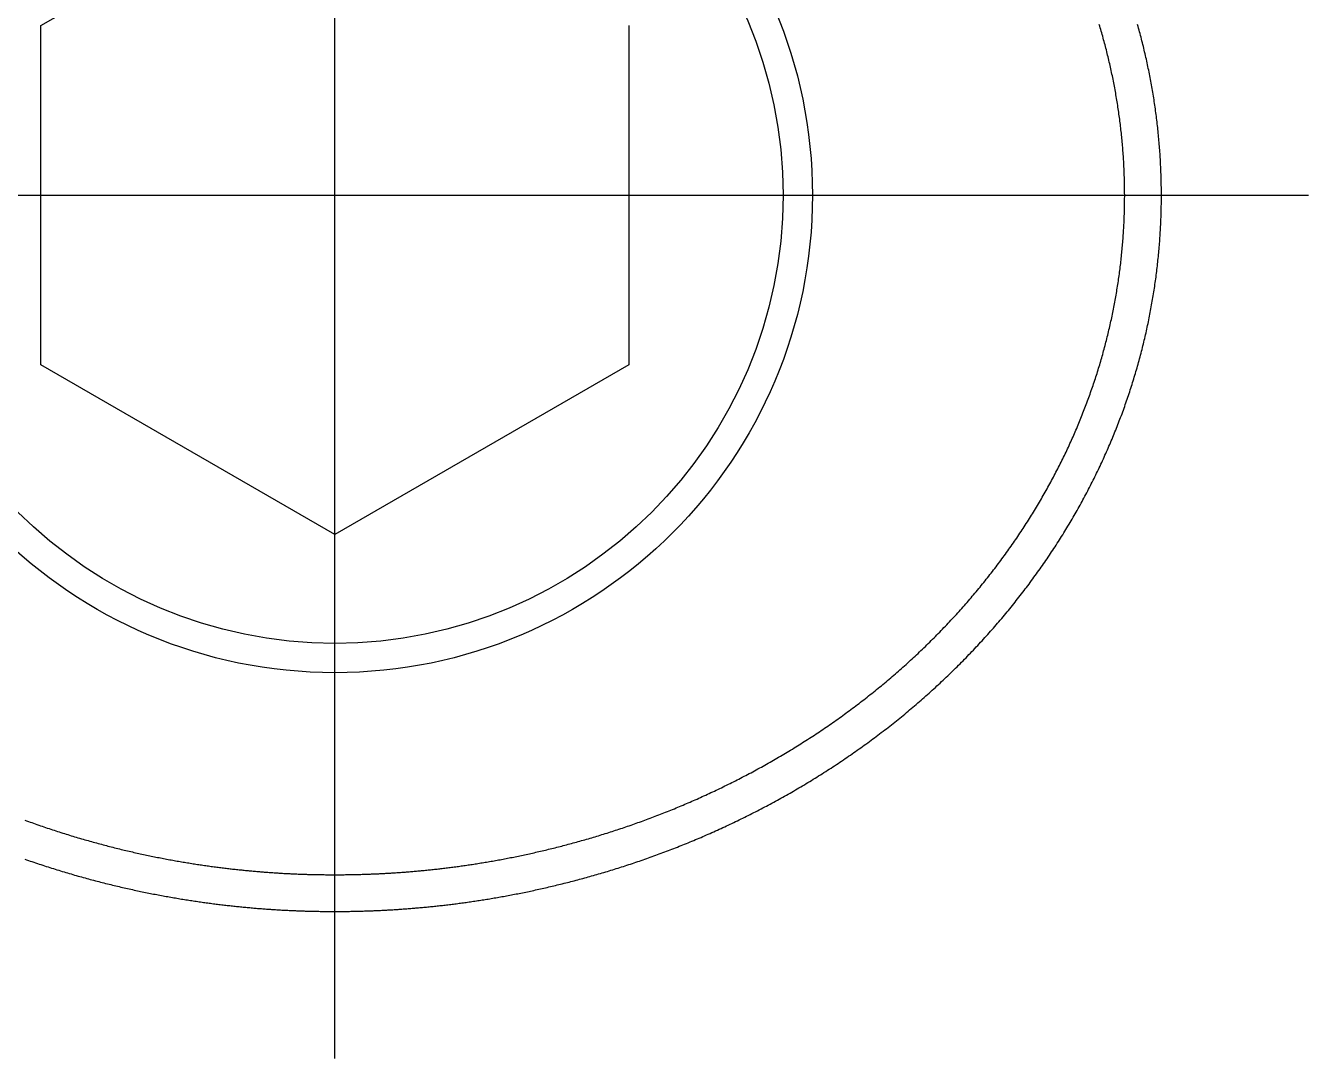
# Model space of a CAD drawing. Extents: x -90 to 13, y -33 to 12.
# Drawn here: x -4.21 to 13.25, y -11.75 to 2.31 of the extents above; entities that cross this region are included whole.
import ezdxf

# ---------------------------------------------------------------- set-up
doc = ezdxf.new("R2010")
doc.units = 0
doc.linetypes.add('CENTER', pattern=[50.8, 31.75, -6.35, 6.35, -6.35])
doc.layers.get('0').update_dxf_attribs({"linetype": 'CONTINUOUS'})
doc.layers.add('CENTER', color=1, linetype='CENTER')

msp = doc.modelspace()

# ---------------------------------------------------------------- linework, layer by layer
at = {"color": 7, "linetype": 'CONTINUOUS'}
for p, q in [((-4, 2.309401), (0, 4.618802)), ((-4, -2.309401), (-4, 2.309401)), ((4, 2.309401), (4, -2.309401)), ((0, -4.618802), (-4, -2.309401)), ((4, -2.309401), (0, -4.618802))]:
    msp.add_line(p, q, dxfattribs=at)
at = {"color": 7}
for points in [[(0, -9.25, 0), (0.016147, -9.24999, 0), (0.032286, -9.24996, 0), (0.048418, -9.24991, 0), (0.064544, -9.24984, 0), (0.080663, -9.24975, 0), (0.096777, -9.24964, 0), (0.112887, -9.24951, 0), (0.128992, -9.24936, 0), (0.145095, -9.24919, 0), (0.161194, -9.24899, 0), (0.177292, -9.24878, 0), (0.193388, -9.24855, 0), (0.209484, -9.24829, 0), (0.225579, -9.24802, 0), (0.241675, -9.24772, 0), (0.257773, -9.2474, 0), (0.273872, -9.24707, 0), (0.289974, -9.24671, 0), (0.306079, -9.24633, 0), (0.322188, -9.24592, 0), (0.338301, -9.2455, 0), (0.35442, -9.24506, 0), (0.370545, -9.24459, 0), (0.386676, -9.24411, 0), (0.402814, -9.2436, 0), (0.41896, -9.24307, 0), (0.435114, -9.24251, 0), (0.451277, -9.24194, 0), (0.467451, -9.24135, 0), (0.483634, -9.24073, 0), (0.499829, -9.24009, 0), (0.516035, -9.23943, 0), (0.532254, -9.23874, 0), (0.548486, -9.23804, 0), (0.564732, -9.23731, 0), (0.580991, -9.23656, 0), (0.597266, -9.23579, 0), (0.613557, -9.23499, 0), (0.629863, -9.23417, 0), (0.646187, -9.23333, 0), (0.662528, -9.23247, 0), (0.678888, -9.23158, 0), (0.695266, -9.23067, 0), (0.711665, -9.22974, 0), (0.728083, -9.22879, 0), (0.744522, -9.22781, 0), (0.760983, -9.22681, 0), (0.777465, -9.22578, 0), (0.793971, -9.22474, 0), (0.8105, -9.22367, 0), (0.827053, -9.22257, 0), (0.843632, -9.22146, 0), (0.860235, -9.22032, 0), (0.876865, -9.21915, 0), (0.893521, -9.21796, 0), (0.910205, -9.21675, 0), (0.926917, -9.21552, 0), (0.943657, -9.21426, 0), (0.960427, -9.21297, 0), (0.977226, -9.21167, 0), (0.994057, -9.21034, 0), (1.01092, -9.20898, 0), (1.02781, -9.2076, 0), (1.04474, -9.20619, 0), (1.0617, -9.20476, 0), (1.07869, -9.2033, 0), (1.09572, -9.20182, 0), (1.11278, -9.20031, 0), (1.12988, -9.19877, 0), (1.14702, -9.19721, 0), (1.16419, -9.19562, 0), (1.1814, -9.194, 0), (1.19866, -9.19235, 0), (1.21595, -9.19068, 0), (1.23328, -9.18897, 0), (1.25065, -9.18724, 0), (1.26806, -9.18548, 0), (1.28552, -9.18368, 0), (1.30302, -9.18186, 0), (1.32056, -9.18001, 0), (1.33815, -9.17812, 0), (1.35578, -9.17621, 0), (1.37346, -9.17426, 0), (1.39119, -9.17229, 0), (1.40896, -9.17028, 0), (1.42678, -9.16824, 0), (1.44465, -9.16616, 0), (1.46257, -9.16405, 0), (1.48054, -9.16191, 0), (1.49856, -9.15974, 0), (1.51663, -9.15753, 0), (1.53476, -9.15529, 0), (1.55293, -9.15302, 0), (1.57116, -9.1507, 0), (1.58945, -9.14836, 0), (1.60779, -9.14598, 0), (1.62618, -9.14356, 0), (1.64464, -9.14111, 0), (1.66314, -9.13862, 0), (1.68171, -9.13609, 0), (1.70034, -9.13353, 0), (1.71902, -9.13093, 0), (1.73776, -9.12829, 0), (1.75657, -9.12561, 0), (1.77544, -9.1229, 0), (1.79436, -9.12015, 0), (1.81335, -9.11736, 0), (1.83241, -9.11452, 0), (1.85153, -9.11165, 0), (1.87071, -9.10874, 0), (1.88996, -9.10579, 0), (1.90927, -9.1028, 0), (1.92865, -9.09977, 0), (1.9481, -9.0967, 0), (1.96762, -9.09358, 0), (1.98721, -9.09042, 0), (2.00686, -9.08722, 0), (2.02659, -9.08397, 0), (2.04638, -9.08068, 0), (2.06624, -9.07734, 0), (2.08617, -9.07395, 0), (2.10617, -9.07052, 0), (2.12623, -9.06704, 0), (2.14635, -9.06351, 0), (2.16654, -9.05994, 0), (2.1868, -9.05632, 0), (2.20712, -9.05265, 0), (2.2275, -9.04894, 0), (2.24794, -9.04518, 0), (2.26845, -9.04137, 0), (2.28901, -9.03751, 0), (2.30964, -9.0336, 0), (2.33032, -9.02965, 0), (2.35107, -9.02564, 0), (2.37187, -9.02159, 0), (2.39273, -9.01749, 0), (2.41365, -9.01334, 0), (2.43463, -9.00915, 0), (2.45566, -9.0049, 0), (2.47675, -9.0006, 0), (2.49789, -8.99625, 0), (2.51909, -8.99186, 0), (2.54034, -8.98741, 0), (2.56164, -8.98291, 0), (2.583, -8.97837, 0), (2.6044, -8.97377, 0), (2.62586, -8.96912, 0), (2.64737, -8.96442, 0), (2.66893, -8.95967, 0), (2.69054, -8.95487, 0), (2.7122, -8.95002, 0), (2.73391, -8.94511, 0), (2.75566, -8.94015, 0), (2.77746, -8.93515, 0), (2.79931, -8.93009, 0), (2.8212, -8.92497, 0), (2.84314, -8.91981, 0), (2.86512, -8.91459, 0), (2.88715, -8.90932, 0), (2.90922, -8.90399, 0), (2.93133, -8.89862, 0), (2.95348, -8.89318, 0), (2.97568, -8.8877, 0), (2.99792, -8.88216, 0), (3.0202, -8.87657, 0), (3.04251, -8.87092, 0), (3.06487, -8.86522, 0), (3.08726, -8.85947, 0), (3.1097, -8.85366, 0), (3.13216, -8.84779, 0), (3.15467, -8.84187, 0), (3.17721, -8.8359, 0), (3.19979, -8.82987, 0), (3.2224, -8.82378, 0), (3.24505, -8.81764, 0), (3.26773, -8.81145, 0), (3.29044, -8.80519, 0), (3.31319, -8.79888, 0), (3.33597, -8.79252, 0), (3.35877, -8.7861, 0), (3.38161, -8.77962, 0), (3.40448, -8.77308, 0), (3.42738, -8.76649, 0), (3.45031, -8.75984, 0), (3.47326, -8.75313, 0), (3.49624, -8.74636, 0), (3.51925, -8.73954, 0), (3.54229, -8.73266, 0), (3.56535, -8.72572, 0), (3.58844, -8.71872, 0), (3.61155, -8.71167, 0), (3.63468, -8.70455, 0), (3.65784, -8.69738, 0), (3.68102, -8.69014, 0), (3.70422, -8.68285, 0), (3.72745, -8.6755, 0), (3.75069, -8.66809, 0), (3.77395, -8.66062, 0), (3.79724, -8.65309, 0), (3.82054, -8.6455, 0), (3.84386, -8.63785, 0), (3.8672, -8.63013, 0), (3.89056, -8.62236, 0), (3.91393, -8.61453, 0), (3.93732, -8.60663, 0), (3.96072, -8.59868, 0), (3.98414, -8.59066, 0), (4.00758, -8.58258, 0), (4.03102, -8.57444, 0), (4.05448, -8.56624, 0), (4.07796, -8.55798, 0), (4.10144, -8.54966, 0), (4.12495, -8.54128, 0), (4.14846, -8.53283, 0), (4.17198, -8.52433, 0), (4.19552, -8.51576, 0), (4.21907, -8.50714, 0), (4.24263, -8.49845, 0), (4.2662, -8.4897, 0), (4.28979, -8.48089, 0), (4.31338, -8.47201, 0), (4.33698, -8.46308, 0), (4.3606, -8.45408, 0), (4.38422, -8.44502, 0), (4.40785, -8.4359, 0), (4.43149, -8.42672, 0), (4.45514, -8.41747, 0), (4.47879, -8.40816, 0), (4.50245, -8.39879, 0), (4.52613, -8.38936, 0), (4.5498, -8.37986, 0), (4.57349, -8.3703, 0), (4.59718, -8.36068, 0), (4.62087, -8.35099, 0), (4.64458, -8.34124, 0), (4.66828, -8.33143, 0), (4.692, -8.32155, 0), (4.71571, -8.31161, 0), (4.73943, -8.30161, 0), (4.76316, -8.29154, 0), (4.78689, -8.28141, 0), (4.81062, -8.27122, 0), (4.83435, -8.26096, 0), (4.85809, -8.25063, 0), (4.88183, -8.24025, 0), (4.90557, -8.22979, 0), (4.92931, -8.21928, 0), (4.95306, -8.2087, 0), (4.9768, -8.19805, 0), (5.00055, -8.18734, 0), (5.02429, -8.17656, 0), (5.04804, -8.16572, 0), (5.07178, -8.15482, 0), (5.09553, -8.14384, 0), (5.11927, -8.13281, 0), (5.14301, -8.12171, 0), (5.16675, -8.11054, 0), (5.19049, -8.0993, 0), (5.21422, -8.088, 0), (5.23795, -8.07664, 0), (5.26168, -8.06521, 0), (5.28541, -8.05371, 0), (5.30913, -8.04214, 0), (5.33284, -8.03051, 0), (5.35656, -8.01882, 0), (5.38026, -8.00705, 0), (5.40396, -7.99522, 0), (5.42766, -7.98333, 0), (5.45135, -7.97136, 0), (5.47503, -7.95933, 0), (5.49871, -7.94723, 0), (5.52238, -7.93507, 0), (5.54604, -7.92284, 0), (5.5697, -7.91053, 0), (5.59335, -7.89817, 0), (5.61699, -7.88573, 0), (5.64062, -7.87323, 0), (5.66424, -7.86066, 0), (5.68785, -7.84802, 0), (5.71145, -7.83531, 0), (5.73504, -7.82254, 0), (5.75863, -7.80969, 0), (5.7822, -7.79678, 0), (5.80575, -7.7838, 0), (5.8293, -7.77075, 0), (5.85283, -7.75763, 0), (5.87634, -7.74445, 0), (5.89984, -7.7312, 0), (5.92333, -7.71788, 0), (5.9468, -7.70449, 0), (5.97025, -7.69104, 0), (5.99369, -7.67752, 0), (6.01712, -7.66393, 0), (6.04052, -7.65027, 0), (6.06391, -7.63655, 0), (6.08728, -7.62276, 0), (6.11063, -7.6089, 0), (6.13396, -7.59498, 0), (6.15727, -7.58099, 0), (6.18056, -7.56693, 0), (6.20383, -7.5528, 0), (6.22708, -7.53861, 0), (6.2503, -7.52436, 0), (6.27351, -7.51004, 0), (6.29669, -7.49565, 0), (6.31985, -7.48119, 0), (6.34299, -7.46667, 0), (6.3661, -7.45208, 0), (6.38919, -7.43743, 0), (6.41225, -7.42271, 0), (6.43529, -7.40793, 0), (6.4583, -7.39308, 0), (6.48129, -7.37817, 0), (6.50425, -7.36319, 0), (6.52718, -7.34814, 0), (6.55009, -7.33303, 0), (6.57296, -7.31786, 0), (6.59581, -7.30262, 0), (6.61863, -7.28732, 0), (6.64142, -7.27195, 0), (6.66418, -7.25651, 0), (6.68691, -7.24102, 0), (6.70961, -7.22545, 0), (6.73227, -7.20983, 0), (6.75491, -7.19414, 0), (6.77751, -7.17838, 0), (6.80008, -7.16256, 0), (6.82262, -7.14668, 0), (6.84512, -7.13073, 0), (6.86759, -7.11472, 0), (6.89002, -7.09865, 0), (6.91242, -7.08251, 0), (6.93478, -7.06631, 0), (6.95711, -7.05005, 0), (6.9794, -7.03372, 0), (7.00165, -7.01733, 0), (7.02387, -7.00088, 0), (7.04604, -6.98436, 0), (7.06818, -6.96778, 0), (7.09028, -6.95114, 0), (7.11234, -6.93444, 0), (7.13436, -6.91767, 0), (7.15634, -6.90084, 0), (7.17828, -6.88395, 0), (7.20018, -6.86699, 0), (7.22204, -6.84998, 0), (7.24385, -6.8329, 0), (7.26563, -6.81576, 0), (7.28735, -6.79856, 0), (7.30904, -6.7813, 0), (7.33068, -6.76397, 0), (7.35227, -6.74659, 0), (7.37382, -6.72915, 0), (7.39532, -6.71164, 0), (7.41678, -6.69408, 0), (7.43819, -6.67646, 0), (7.45956, -6.65878, 0), (7.48088, -6.64104, 0), (7.50215, -6.62324, 0), (7.52337, -6.60538, 0), (7.54454, -6.58747, 0), (7.56567, -6.56949, 0), (7.58675, -6.55146, 0), (7.60777, -6.53338, 0), (7.62875, -6.51523, 0), (7.64968, -6.49703, 0), (7.67055, -6.47878, 0), (7.69138, -6.46047, 0), (7.71215, -6.4421, 0), (7.73287, -6.42367, 0), (7.75354, -6.4052, 0), (7.77416, -6.38666, 0), (7.79472, -6.36808, 0), (7.81523, -6.34944, 0), (7.83568, -6.33074, 0), (7.85609, -6.31199, 0), (7.87643, -6.29319, 0), (7.89672, -6.27434, 0), (7.91696, -6.25543, 0), (7.93714, -6.23647, 0), (7.95726, -6.21746, 0), (7.97733, -6.19839, 0), (7.99734, -6.17928, 0), (8.0173, -6.16011, 0), (8.03719, -6.14089, 0), (8.05703, -6.12162, 0), (8.07681, -6.1023, 0), (8.09652, -6.08293, 0), (8.11618, -6.06351, 0), (8.13578, -6.04404, 0), (8.15532, -6.02453, 0), (8.1748, -6.00496, 0), (8.19422, -5.98534, 0), (8.21358, -5.96568, 0), (8.23287, -5.94597, 0), (8.2521, -5.92621, 0), (8.27127, -5.9064, 0), (8.29038, -5.88654, 0), (8.30942, -5.86664, 0), (8.3284, -5.84669, 0), (8.34732, -5.8267, 0), (8.36617, -5.80666, 0), (8.38495, -5.78657, 0), (8.40368, -5.76644, 0), (8.42233, -5.74626, 0), (8.44092, -5.72604, 0), (8.45944, -5.70577, 0), (8.47789, -5.68546, 0), (8.49628, -5.6651, 0), (8.5146, -5.6447, 0), (8.53285, -5.62426, 0), (8.55103, -5.60378, 0), (8.56914, -5.58326, 0), (8.58719, -5.56269, 0), (8.60516, -5.54209, 0), (8.62307, -5.52144, 0), (8.64091, -5.50075, 0), (8.65867, -5.48003, 0), (8.67637, -5.45926, 0), (8.694, -5.43846, 0), (8.71155, -5.41761, 0), (8.72904, -5.39673, 0), (8.74645, -5.37582, 0), (8.7638, -5.35486, 0), (8.78107, -5.33387, 0), (8.79827, -5.31284, 0), (8.8154, -5.29177, 0), (8.83246, -5.27067, 0), (8.84945, -5.24953, 0), (8.86636, -5.22836, 0), (8.8832, -5.20715, 0), (8.89997, -5.18591, 0), (8.91667, -5.16464, 0), (8.93329, -5.14333, 0), (8.94984, -5.12199, 0), (8.96632, -5.10061, 0), (8.98273, -5.07921, 0), (8.99906, -5.05777, 0), (9.01531, -5.0363, 0), (9.0315, -5.0148, 0), (9.0476, -4.99326, 0), (9.06364, -4.9717, 0), (9.0796, -4.95011, 0), (9.09548, -4.92848, 0), (9.11129, -4.90683, 0), (9.12702, -4.88515, 0), (9.14268, -4.86344, 0), (9.15826, -4.8417, 0), (9.17377, -4.81994, 0), (9.1892, -4.79814, 0), (9.20455, -4.77632, 0), (9.21983, -4.75448, 0), (9.23503, -4.7326, 0), (9.25016, -4.7107, 0), (9.2652, -4.68878, 0), (9.28017, -4.66683, 0), (9.29506, -4.64486, 0), (9.30988, -4.62286, 0), (9.32461, -4.60083, 0), (9.33927, -4.57879, 0), (9.35385, -4.55672, 0), (9.36835, -4.53463, 0), (9.38278, -4.51251, 0), (9.39712, -4.49038, 0), (9.41138, -4.46822, 0), (9.42557, -4.44604, 0), (9.43968, -4.42384, 0), (9.4537, -4.40161, 0), (9.46766, -4.37937, 0), (9.48153, -4.3571, 0), (9.49533, -4.33481, 0), (9.50904, -4.3125, 0), (9.52269, -4.29017, 0), (9.53625, -4.26782, 0), (9.54974, -4.24545, 0), (9.56315, -4.22305, 0), (9.57648, -4.20064, 0), (9.58974, -4.1782, 0), (9.60292, -4.15574, 0), (9.61602, -4.13327, 0), (9.62904, -4.11077, 0), (9.64199, -4.08826, 0), (9.65486, -4.06572, 0), (9.66765, -4.04316, 0), (9.68037, -4.02059, 0), (9.69301, -3.99799, 0), (9.70557, -3.97538, 0), (9.71806, -3.95275, 0), (9.73046, -3.9301, 0), (9.7428, -3.90743, 0), (9.75505, -3.88474, 0), (9.76723, -3.86203, 0), (9.77933, -3.83931, 0), (9.79136, -3.81656, 0), (9.8033, -3.7938, 0), (9.81518, -3.77102, 0), (9.82697, -3.74823, 0), (9.83869, -3.72541, 0), (9.85033, -3.70258, 0), (9.8619, -3.67974, 0), (9.87338, -3.65687, 0), (9.8848, -3.63399, 0), (9.89613, -3.61109, 0), (9.90739, -3.58818, 0), (9.91857, -3.56525, 0), (9.92968, -3.5423, 0), (9.94071, -3.51934, 0), (9.95167, -3.49636, 0), (9.96254, -3.47337, 0), (9.97334, -3.45036, 0), (9.98407, -3.42733, 0), (9.99472, -3.40429, 0), (10.0053, -3.38124, 0), (10.0158, -3.35817, 0), (10.0262, -3.33509, 0), (10.0366, -3.31199, 0), (10.0468, -3.28888, 0), (10.057, -3.26575, 0), (10.0671, -3.24261, 0), (10.0772, -3.21946, 0), (10.0871, -3.19629, 0), (10.097, -3.17311, 0), (10.1068, -3.14991, 0), (10.1166, -3.1267, 0), (10.1262, -3.10348, 0), (10.1358, -3.08025, 0), (10.1453, -3.057, 0), (10.1548, -3.03374, 0), (10.1641, -3.01047, 0), (10.1734, -2.98719, 0), (10.1826, -2.96389, 0), (10.1917, -2.94058, 0), (10.2008, -2.91726, 0), (10.2098, -2.89393, 0), (10.2187, -2.87059, 0), (10.2275, -2.84723, 0), (10.2363, -2.82387, 0), (10.2449, -2.80049, 0), (10.2536, -2.7771, 0), (10.2621, -2.7537, 0), (10.2705, -2.73029, 0), (10.2789, -2.70687, 0), (10.2872, -2.68343, 0), (10.2954, -2.65999, 0), (10.3036, -2.63654, 0), (10.3117, -2.61307, 0), (10.3197, -2.5896, 0), (10.3276, -2.56611, 0), (10.3355, -2.54262, 0), (10.3432, -2.51911, 0), (10.3509, -2.4956, 0), (10.3586, -2.47207, 0), (10.3661, -2.44854, 0), (10.3736, -2.425, 0), (10.381, -2.40145, 0), (10.3883, -2.37788, 0), (10.3956, -2.35431, 0), (10.4028, -2.33074, 0), (10.4099, -2.30715, 0), (10.4169, -2.28355, 0), (10.4239, -2.25995, 0), (10.4308, -2.23633, 0), (10.4376, -2.21271, 0), (10.4443, -2.18908, 0), (10.451, -2.16544, 0), (10.4575, -2.14179, 0), (10.4641, -2.11814, 0), (10.4705, -2.09448, 0), (10.4769, -2.07081, 0), (10.4831, -2.04713, 0), (10.4894, -2.02345, 0), (10.4955, -1.99976, 0), (10.5016, -1.97606, 0), (10.5076, -1.95235, 0), (10.5135, -1.92864, 0), (10.5193, -1.90492, 0), (10.5251, -1.8812, 0), (10.5308, -1.85746, 0), (10.5364, -1.83373, 0), (10.542, -1.80998, 0), (10.5474, -1.78623, 0), (10.5528, -1.76247, 0), (10.5582, -1.73871, 0), (10.5634, -1.71494, 0), (10.5686, -1.69117, 0), (10.5737, -1.66739, 0), (10.5787, -1.6436, 0), (10.5837, -1.61981, 0), (10.5886, -1.59602, 0), (10.5934, -1.57222, 0), (10.5981, -1.54841, 0), (10.6028, -1.5246, 0), (10.6074, -1.50078, 0), (10.6119, -1.47696, 0), (10.6164, -1.45314, 0), (10.6207, -1.42931, 0), (10.625, -1.40547, 0), (10.6293, -1.38163, 0), (10.6334, -1.35779, 0), (10.6375, -1.33394, 0), (10.6415, -1.31009, 0), (10.6455, -1.28623, 0), (10.6493, -1.26237, 0), (10.6531, -1.2385, 0), (10.6568, -1.21464, 0), (10.6605, -1.19076, 0), (10.664, -1.16689, 0), (10.6675, -1.14301, 0), (10.671, -1.11912, 0), (10.6743, -1.09523, 0), (10.6776, -1.07134, 0), (10.6808, -1.04745, 0), (10.6839, -1.02355, 0), (10.687, -0.999652, 0), (10.69, -0.975748, 0), (10.6929, -0.951841, 0), (10.6957, -0.927931, 0), (10.6985, -0.904018, 0), (10.7012, -0.880103, 0), (10.7038, -0.856184, 0), (10.7064, -0.832264, 0), (10.7088, -0.80834, 0), (10.7112, -0.784414, 0), (10.7136, -0.760486, 0), (10.7158, -0.736556, 0), (10.718, -0.712623, 0), (10.7201, -0.688688, 0), (10.7222, -0.664751, 0), (10.7242, -0.640812, 0), (10.7261, -0.616871, 0), (10.7279, -0.592929, 0), (10.7296, -0.568984, 0), (10.7313, -0.545038, 0), (10.7329, -0.521091, 0), (10.7345, -0.497142, 0), (10.7359, -0.473191, 0), (10.7373, -0.449239, 0), (10.7386, -0.425287, 0), (10.7399, -0.401332, 0), (10.741, -0.377377, 0), (10.7421, -0.353421, 0), (10.7432, -0.329464, 0), (10.7441, -0.305506, 0), (10.745, -0.281548, 0), (10.7458, -0.257588, 0), (10.7466, -0.233629, 0), (10.7472, -0.209668, 0), (10.7478, -0.185707, 0), (10.7484, -0.161745, 0), (10.7488, -0.137781, 0), (10.7492, -0.113817, 0), (10.7495, -0.089851, 0), (10.7497, -0.065885, 0), (10.7499, -0.041919, 0), (10.75, -0.017953, 0), (10.75, 0.006014, 0), (10.7499, 0.02998, 0), (10.7498, 0.053946, 0), (10.7496, 0.077912, 0), (10.7493, 0.101877, 0), (10.749, 0.125841, 0), (10.7486, 0.149805, 0), (10.7481, 0.173767, 0), (10.7475, 0.197728, 0), (10.7469, 0.221687, 0), (10.7462, 0.245645, 0), (10.7454, 0.269601, 0), (10.7446, 0.293555, 0), (10.7436, 0.317506, 0), (10.7426, 0.341456, 0), (10.7416, 0.365403, 0), (10.7404, 0.389347, 0), (10.7392, 0.413288, 0), (10.7379, 0.437227, 0), (10.7366, 0.461162, 0), (10.7352, 0.485094, 0), (10.7337, 0.509022, 0), (10.7321, 0.532947, 0), (10.7305, 0.556867, 0), (10.7287, 0.580784, 0), (10.727, 0.604697, 0), (10.7251, 0.628605, 0), (10.7232, 0.652508, 0), (10.7212, 0.676407, 0), (10.7191, 0.700301, 0), (10.7169, 0.72419, 0), (10.7147, 0.748073, 0), (10.7124, 0.771952, 0), (10.7101, 0.795824, 0), (10.7076, 0.819691, 0), (10.7051, 0.843552, 0), (10.7026, 0.867407, 0), (10.6999, 0.891255, 0), (10.6972, 0.915097, 0), (10.6944, 0.938933, 0), (10.6915, 0.962762, 0), (10.6886, 0.986583, 0), (10.6856, 1.0104, 0), (10.6825, 1.03421, 0), (10.6794, 1.05801, 0), (10.6761, 1.0818, 0), (10.6728, 1.10558, 0), (10.6695, 1.12936, 0), (10.666, 1.15313, 0), (10.6625, 1.17689, 0), (10.659, 1.20064, 0), (10.6553, 1.22438, 0), (10.6516, 1.24812, 0), (10.6478, 1.27184, 0), (10.6439, 1.29556, 0), (10.64, 1.31926, 0), (10.636, 1.34296, 0), (10.6319, 1.36664, 0), (10.6277, 1.39032, 0), (10.6235, 1.41398, 0), (10.6192, 1.43763, 0), (10.6148, 1.46128, 0), (10.6104, 1.48491, 0), (10.6059, 1.50853, 0), (10.6013, 1.53213, 0), (10.5967, 1.55573, 0), (10.592, 1.57931, 0), (10.5872, 1.60288, 0), (10.5823, 1.62644, 0), (10.5774, 1.64999, 0), (10.5724, 1.67352, 0), (10.5673, 1.69704, 0), (10.5622, 1.72055, 0), (10.5569, 1.74404, 0), (10.5517, 1.76752, 0), (10.5463, 1.79098, 0), (10.5409, 1.81443, 0), (10.5354, 1.83787, 0), (10.5298, 1.86129, 0), (10.5242, 1.88469, 0), (10.5185, 1.90808, 0), (10.5127, 1.93146, 0), (10.5069, 1.95482, 0), (10.501, 1.97816, 0), (10.495, 2.00149, 0), (10.489, 2.0248, 0), (10.4828, 2.04809, 0), (10.4766, 2.07137, 0), (10.4704, 2.09463, 0), (10.4641, 2.11788, 0), (10.4577, 2.1411, 0), (10.4512, 2.16431, 0), (10.4447, 2.1875, 0), (10.4381, 2.21068, 0), (10.4314, 2.23383, 0), (10.4247, 2.25697, 0), (10.4179, 2.28009, 0), (10.411, 2.30319, 0), (10.4041, 2.32627, 0)], [(0, -9.75, 0), (0.016794, -9.74999, 0), (0.03358, -9.74996, 0), (0.050358, -9.74991, 0), (0.067129, -9.74983, 0), (0.083895, -9.74974, 0), (0.100654, -9.74962, 0), (0.117409, -9.74949, 0), (0.13416, -9.74933, 0), (0.150908, -9.74915, 0), (0.167652, -9.74895, 0), (0.184395, -9.74873, 0), (0.201136, -9.74849, 0), (0.217876, -9.74822, 0), (0.234617, -9.74794, 0), (0.251358, -9.74763, 0), (0.2681, -9.7473, 0), (0.284845, -9.74695, 0), (0.301592, -9.74657, 0), (0.318342, -9.74618, 0), (0.335097, -9.74576, 0), (0.351856, -9.74532, 0), (0.36862, -9.74486, 0), (0.385391, -9.74438, 0), (0.402169, -9.74387, 0), (0.418954, -9.74334, 0), (0.435747, -9.74279, 0), (0.452549, -9.74221, 0), (0.46936, -9.74162, 0), (0.486182, -9.741, 0), (0.503014, -9.74036, 0), (0.519858, -9.73969, 0), (0.536714, -9.739, 0), (0.553584, -9.73829, 0), (0.570466, -9.73756, 0), (0.587363, -9.7368, 0), (0.604275, -9.73602, 0), (0.621203, -9.73522, 0), (0.638147, -9.73439, 0), (0.655108, -9.73354, 0), (0.672086, -9.73266, 0), (0.689083, -9.73177, 0), (0.706099, -9.73084, 0), (0.723135, -9.7299, 0), (0.740191, -9.72893, 0), (0.757268, -9.72794, 0), (0.774367, -9.72692, 0), (0.791488, -9.72588, 0), (0.808633, -9.72481, 0), (0.825801, -9.72372, 0), (0.842994, -9.72261, 0), (0.860212, -9.72147, 0), (0.877455, -9.72031, 0), (0.894726, -9.71912, 0), (0.912023, -9.71791, 0), (0.929349, -9.71668, 0), (0.946703, -9.71542, 0), (0.964086, -9.71413, 0), (0.981499, -9.71282, 0), (0.998942, -9.71149, 0), (1.01642, -9.71013, 0), (1.03392, -9.70874, 0), (1.05146, -9.70733, 0), (1.06904, -9.7059, 0), (1.08664, -9.70444, 0), (1.10428, -9.70295, 0), (1.12196, -9.70143, 0), (1.13967, -9.69989, 0), (1.15742, -9.69832, 0), (1.17521, -9.69672, 0), (1.19304, -9.69509, 0), (1.2109, -9.69344, 0), (1.22881, -9.69175, 0), (1.24675, -9.69004, 0), (1.26474, -9.68829, 0), (1.28277, -9.68652, 0), (1.30084, -9.68472, 0), (1.31895, -9.68288, 0), (1.33711, -9.68102, 0), (1.35532, -9.67912, 0), (1.37357, -9.6772, 0), (1.39187, -9.67524, 0), (1.41021, -9.67324, 0), (1.4286, -9.67122, 0), (1.44704, -9.66916, 0), (1.46553, -9.66707, 0), (1.48407, -9.66495, 0), (1.50266, -9.66279, 0), (1.5213, -9.6606, 0), (1.54, -9.65837, 0), (1.55874, -9.65611, 0), (1.57755, -9.65382, 0), (1.5964, -9.65148, 0), (1.61531, -9.64912, 0), (1.63428, -9.64671, 0), (1.6533, -9.64427, 0), (1.67238, -9.64179, 0), (1.69152, -9.63928, 0), (1.71072, -9.63673, 0), (1.72998, -9.63414, 0), (1.74929, -9.63151, 0), (1.76867, -9.62884, 0), (1.78811, -9.62614, 0), (1.80762, -9.62339, 0), (1.82718, -9.62061, 0), (1.84681, -9.61778, 0), (1.86651, -9.61492, 0), (1.88627, -9.61201, 0), (1.90609, -9.60907, 0), (1.92598, -9.60608, 0), (1.94595, -9.60305, 0), (1.96597, -9.59998, 0), (1.98607, -9.59687, 0), (2.00624, -9.59371, 0), (2.02648, -9.59052, 0), (2.04679, -9.58728, 0), (2.06717, -9.58399, 0), (2.08762, -9.58066, 0), (2.10815, -9.57728, 0), (2.12875, -9.57385, 0), (2.14941, -9.57037, 0), (2.17015, -9.56685, 0), (2.19096, -9.56327, 0), (2.21184, -9.55965, 0), (2.23278, -9.55598, 0), (2.25379, -9.55227, 0), (2.27487, -9.5485, 0), (2.29602, -9.54468, 0), (2.31723, -9.54082, 0), (2.3385, -9.5369, 0), (2.35984, -9.53294, 0), (2.38125, -9.52892, 0), (2.40272, -9.52486, 0), (2.42425, -9.52074, 0), (2.44584, -9.51658, 0), (2.46749, -9.51236, 0), (2.4892, -9.50809, 0), (2.51098, -9.50377, 0), (2.53281, -9.49941, 0), (2.5547, -9.49498, 0), (2.57665, -9.49051, 0), (2.59866, -9.48599, 0), (2.62072, -9.48141, 0), (2.64284, -9.47678, 0), (2.66502, -9.4721, 0), (2.68725, -9.46737, 0), (2.70953, -9.46258, 0), (2.73187, -9.45774, 0), (2.75426, -9.45285, 0), (2.77671, -9.44791, 0), (2.7992, -9.44291, 0), (2.82175, -9.43786, 0), (2.84435, -9.43275, 0), (2.86699, -9.42759, 0), (2.88969, -9.42238, 0), (2.91244, -9.41711, 0), (2.93523, -9.41178, 0), (2.95807, -9.40641, 0), (2.98096, -9.40097, 0), (3.00389, -9.39548, 0), (3.02687, -9.38994, 0), (3.0499, -9.38434, 0), (3.07296, -9.37869, 0), (3.09608, -9.37298, 0), (3.11923, -9.36721, 0), (3.14243, -9.36139, 0), (3.16567, -9.35551, 0), (3.18895, -9.34957, 0), (3.21227, -9.34358, 0), (3.23563, -9.33753, 0), (3.25903, -9.33142, 0), (3.28247, -9.32525, 0), (3.30594, -9.31903, 0), (3.32946, -9.31275, 0), (3.35301, -9.30641, 0), (3.37659, -9.30002, 0), (3.40022, -9.29356, 0), (3.42387, -9.28705, 0), (3.44756, -9.28048, 0), (3.47129, -9.27385, 0), (3.49504, -9.26716, 0), (3.51883, -9.26041, 0), (3.54266, -9.2536, 0), (3.56651, -9.24673, 0), (3.59039, -9.23981, 0), (3.6143, -9.23282, 0), (3.63824, -9.22577, 0), (3.66221, -9.21866, 0), (3.68621, -9.21149, 0), (3.71024, -9.20426, 0), (3.73429, -9.19697, 0), (3.75837, -9.18962, 0), (3.78247, -9.18221, 0), (3.8066, -9.17473, 0), (3.83075, -9.16719, 0), (3.85493, -9.1596, 0), (3.87913, -9.15194, 0), (3.90335, -9.14421, 0), (3.92759, -9.13643, 0), (3.95185, -9.12858, 0), (3.97613, -9.12067, 0), (4.00044, -9.1127, 0), (4.02476, -9.10466, 0), (4.0491, -9.09656, 0), (4.07346, -9.0884, 0), (4.09784, -9.08017, 0), (4.12223, -9.07188, 0), (4.14664, -9.06352, 0), (4.17106, -9.0551, 0), (4.1955, -9.04662, 0), (4.21995, -9.03807, 0), (4.24442, -9.02946, 0), (4.2689, -9.02078, 0), (4.2934, -9.01205, 0), (4.31791, -9.00324, 0), (4.34244, -8.99438, 0), (4.36698, -8.98545, 0), (4.39153, -8.97645, 0), (4.41609, -8.9674, 0), (4.44067, -8.95827, 0), (4.46526, -8.94909, 0), (4.48986, -8.93983, 0), (4.51447, -8.93052, 0), (4.53909, -8.92114, 0), (4.56372, -8.91169, 0), (4.58836, -8.90218, 0), (4.61301, -8.8926, 0), (4.63768, -8.88296, 0), (4.66235, -8.87325, 0), (4.68702, -8.86348, 0), (4.71171, -8.85364, 0), (4.73641, -8.84373, 0), (4.76111, -8.83376, 0), (4.78582, -8.82373, 0), (4.81054, -8.81362, 0), (4.83526, -8.80345, 0), (4.85999, -8.79322, 0), (4.88473, -8.78292, 0), (4.90947, -8.77255, 0), (4.93421, -8.76211, 0), (4.95897, -8.75161, 0), (4.98372, -8.74104, 0), (5.00848, -8.7304, 0), (5.03325, -8.7197, 0), (5.05801, -8.70893, 0), (5.08279, -8.69809, 0), (5.10756, -8.68718, 0), (5.13233, -8.67621, 0), (5.15711, -8.66517, 0), (5.18189, -8.65406, 0), (5.20667, -8.64288, 0), (5.23146, -8.63163, 0), (5.25624, -8.62032, 0), (5.28102, -8.60893, 0), (5.3058, -8.59748, 0), (5.33059, -8.58596, 0), (5.35537, -8.57437, 0), (5.38015, -8.56271, 0), (5.40493, -8.55099, 0), (5.42971, -8.53919, 0), (5.45448, -8.52732, 0), (5.47926, -8.51539, 0), (5.50403, -8.50338, 0), (5.52879, -8.49131, 0), (5.55356, -8.47916, 0), (5.57832, -8.46695, 0), (5.60307, -8.45467, 0), (5.62782, -8.44231, 0), (5.65257, -8.42989, 0), (5.67731, -8.41739, 0), (5.70205, -8.40483, 0), (5.72678, -8.39219, 0), (5.7515, -8.37948, 0), (5.77622, -8.36671, 0), (5.80093, -8.35386, 0), (5.82563, -8.34094, 0), (5.85032, -8.32795, 0), (5.87501, -8.31489, 0), (5.89969, -8.30175, 0), (5.92436, -8.28855, 0), (5.94902, -8.27527, 0), (5.97367, -8.26192, 0), (5.99831, -8.2485, 0), (6.02294, -8.23501, 0), (6.04755, -8.22144, 0), (6.07216, -8.20781, 0), (6.09675, -8.1941, 0), (6.12132, -8.18032, 0), (6.14589, -8.16647, 0), (6.17044, -8.15255, 0), (6.19497, -8.13856, 0), (6.21949, -8.12449, 0), (6.24399, -8.11036, 0), (6.26848, -8.09615, 0), (6.29295, -8.08187, 0), (6.3174, -8.06753, 0), (6.34183, -8.05311, 0), (6.36624, -8.03862, 0), (6.39064, -8.02406, 0), (6.41502, -8.00943, 0), (6.43937, -7.99473, 0), (6.46371, -7.97996, 0), (6.48802, -7.96512, 0), (6.51232, -7.95021, 0), (6.53659, -7.93523, 0), (6.56084, -7.92018, 0), (6.58506, -7.90506, 0), (6.60927, -7.88987, 0), (6.63345, -7.87461, 0), (6.6576, -7.85928, 0), (6.68173, -7.84388, 0), (6.70583, -7.82841, 0), (6.72991, -7.81288, 0), (6.75397, -7.79727, 0), (6.77799, -7.78159, 0), (6.80199, -7.76585, 0), (6.82596, -7.75004, 0), (6.8499, -7.73416, 0), (6.87382, -7.71821, 0), (6.8977, -7.70219, 0), (6.92156, -7.6861, 0), (6.94538, -7.66994, 0), (6.96917, -7.65372, 0), (6.99294, -7.63743, 0), (7.01667, -7.62107, 0), (7.04036, -7.60464, 0), (7.06403, -7.58814, 0), (7.08766, -7.57158, 0), (7.11126, -7.55495, 0), (7.13483, -7.53825, 0), (7.15836, -7.52148, 0), (7.18185, -7.50465, 0), (7.20531, -7.48774, 0), (7.22874, -7.47077, 0), (7.25212, -7.45374, 0), (7.27547, -7.43663, 0), (7.29879, -7.41946, 0), (7.32206, -7.40223, 0), (7.34529, -7.38492, 0), (7.36849, -7.36755, 0), (7.39165, -7.35011, 0), (7.41477, -7.33261, 0), (7.43784, -7.31504, 0), (7.46088, -7.2974, 0), (7.48387, -7.2797, 0), (7.50682, -7.26193, 0), (7.52973, -7.24409, 0), (7.5526, -7.22619, 0), (7.57542, -7.20822, 0), (7.5982, -7.19019, 0), (7.62094, -7.17209, 0), (7.64362, -7.15393, 0), (7.66627, -7.1357, 0), (7.68886, -7.11741, 0), (7.71141, -7.09905, 0), (7.73392, -7.08063, 0), (7.75637, -7.06215, 0), (7.77878, -7.04361, 0), (7.80114, -7.025, 0), (7.82345, -7.00633, 0), (7.84572, -6.9876, 0), (7.86793, -6.9688, 0), (7.89009, -6.94995, 0), (7.91221, -6.93103, 0), (7.93427, -6.91205, 0), (7.95628, -6.89302, 0), (7.97824, -6.87392, 0), (8.00015, -6.85476, 0), (8.022, -6.83554, 0), (8.04381, -6.81626, 0), (8.06556, -6.79693, 0), (8.08725, -6.77753, 0), (8.10889, -6.75808, 0), (8.13048, -6.73856, 0), (8.15201, -6.71899, 0), (8.17349, -6.69936, 0), (8.19491, -6.67968, 0), (8.21628, -6.65993, 0), (8.23758, -6.64013, 0), (8.25884, -6.62028, 0), (8.28003, -6.60037, 0), (8.30117, -6.5804, 0), (8.32224, -6.56037, 0), (8.34326, -6.54029, 0), (8.36422, -6.52016, 0), (8.38513, -6.49997, 0), (8.40597, -6.47972, 0), (8.42675, -6.45943, 0), (8.44747, -6.43907, 0), (8.46812, -6.41867, 0), (8.48872, -6.39821, 0), (8.50926, -6.3777, 0), (8.52973, -6.35713, 0), (8.55014, -6.33651, 0), (8.57048, -6.31584, 0), (8.59077, -6.29512, 0), (8.61098, -6.27435, 0), (8.63114, -6.25353, 0), (8.65123, -6.23265, 0), (8.67125, -6.21172, 0), (8.69121, -6.19075, 0), (8.7111, -6.16972, 0), (8.73092, -6.14864, 0), (8.75068, -6.12752, 0), (8.77037, -6.10634, 0), (8.78999, -6.08512, 0), (8.80954, -6.06385, 0), (8.82903, -6.04253, 0), (8.84844, -6.02116, 0), (8.86779, -5.99974, 0), (8.88706, -5.97828, 0), (8.90626, -5.95677, 0), (8.9254, -5.93522, 0), (8.94446, -5.91362, 0), (8.96345, -5.89197, 0), (8.98237, -5.87029, 0), (9.00122, -5.84855, 0), (9.01999, -5.82678, 0), (9.03869, -5.80496, 0), (9.05732, -5.7831, 0), (9.07588, -5.7612, 0), (9.09437, -5.73925, 0), (9.11278, -5.71726, 0), (9.13112, -5.69524, 0), (9.14938, -5.67317, 0), (9.16757, -5.65106, 0), (9.18569, -5.62891, 0), (9.20373, -5.60672, 0), (9.2217, -5.58449, 0), (9.2396, -5.56223, 0), (9.25742, -5.53992, 0), (9.27516, -5.51758, 0), (9.29283, -5.4952, 0), (9.31042, -5.47278, 0), (9.32794, -5.45033, 0), (9.34538, -5.42784, 0), (9.36275, -5.40531, 0), (9.38004, -5.38275, 0), (9.39725, -5.36015, 0), (9.41439, -5.33752, 0), (9.43144, -5.31485, 0), (9.44843, -5.29215, 0), (9.46533, -5.26942, 0), (9.48215, -5.24665, 0), (9.4989, -5.22385, 0), (9.51557, -5.20102, 0), (9.53216, -5.17816, 0), (9.54868, -5.15526, 0), (9.56511, -5.13234, 0), (9.58147, -5.10938, 0), (9.59774, -5.08639, 0), (9.61394, -5.06338, 0), (9.63006, -5.04033, 0), (9.64609, -5.01725, 0), (9.66205, -4.99415, 0), (9.67792, -4.97102, 0), (9.69372, -4.94786, 0), (9.70943, -4.92467, 0), (9.72507, -4.90145, 0), (9.74062, -4.87821, 0), (9.75609, -4.85494, 0), (9.77148, -4.83165, 0), (9.78679, -4.80833, 0), (9.80201, -4.78498, 0), (9.81716, -4.76161, 0), (9.83222, -4.73822, 0), (9.84719, -4.7148, 0), (9.86209, -4.69136, 0), (9.8769, -4.66789, 0), (9.89163, -4.6444, 0), (9.90629, -4.62089, 0), (9.92086, -4.59735, 0), (9.93535, -4.57378, 0), (9.94976, -4.5502, 0), (9.96408, -4.52658, 0), (9.97833, -4.50295, 0), (9.9925, -4.47929, 0), (10.0066, -4.45561, 0), (10.0206, -4.4319, 0), (10.0345, -4.40817, 0), (10.0484, -4.38442, 0), (10.0621, -4.36065, 0), (10.0758, -4.33685, 0), (10.0894, -4.31303, 0), (10.1029, -4.28919, 0), (10.1164, -4.26533, 0), (10.1297, -4.24145, 0), (10.143, -4.21754, 0), (10.1562, -4.19361, 0), (10.1693, -4.16967, 0), (10.1824, -4.1457, 0), (10.1953, -4.12171, 0), (10.2082, -4.0977, 0), (10.221, -4.07366, 0), (10.2337, -4.04961, 0), (10.2464, -4.02554, 0), (10.2589, -4.00145, 0), (10.2714, -3.97734, 0), (10.2838, -3.95321, 0), (10.2961, -3.92905, 0), (10.3083, -3.90488, 0), (10.3205, -3.8807, 0), (10.3326, -3.85649, 0), (10.3446, -3.83226, 0), (10.3565, -3.80801, 0), (10.3683, -3.78375, 0), (10.3801, -3.75947, 0), (10.3917, -3.73517, 0), (10.4033, -3.71085, 0), (10.4148, -3.68651, 0), (10.4263, -3.66216, 0), (10.4376, -3.63779, 0), (10.4489, -3.6134, 0), (10.4601, -3.58899, 0), (10.4712, -3.56457, 0), (10.4822, -3.54013, 0), (10.4932, -3.51568, 0), (10.5041, -3.4912, 0), (10.5148, -3.46671, 0), (10.5256, -3.44221, 0), (10.5362, -3.41769, 0), (10.5467, -3.39315, 0), (10.5572, -3.3686, 0), (10.5676, -3.34404, 0), (10.5779, -3.31945, 0), (10.5882, -3.29486, 0), (10.5983, -3.27024, 0), (10.6084, -3.24562, 0), (10.6184, -3.22098, 0), (10.6283, -3.19632, 0), (10.6381, -3.17165, 0), (10.6479, -3.14697, 0), (10.6576, -3.12227, 0), (10.6672, -3.09756, 0), (10.6767, -3.07283, 0), (10.6861, -3.0481, 0), (10.6955, -3.02334, 0), (10.7047, -2.99858, 0), (10.7139, -2.9738, 0), (10.7231, -2.94901, 0), (10.7321, -2.9242, 0), (10.7411, -2.89939, 0), (10.75, -2.87456, 0), (10.7588, -2.84972, 0), (10.7675, -2.82486, 0), (10.7761, -2.8, 0), (10.7847, -2.77512, 0), (10.7932, -2.75023, 0), (10.8016, -2.72532, 0), (10.8099, -2.70041, 0), (10.8182, -2.67548, 0), (10.8263, -2.65055, 0), (10.8344, -2.6256, 0), (10.8424, -2.60064, 0), (10.8504, -2.57567, 0), (10.8582, -2.55069, 0), (10.866, -2.5257, 0), (10.8737, -2.5007, 0), (10.8813, -2.47568, 0), (10.8888, -2.45066, 0), (10.8963, -2.42563, 0), (10.9037, -2.40058, 0), (10.911, -2.37553, 0), (10.9182, -2.35047, 0), (10.9254, -2.3254, 0), (10.9324, -2.30031, 0), (10.9394, -2.27522, 0), (10.9463, -2.25012, 0), (10.9531, -2.22501, 0), (10.9599, -2.1999, 0), (10.9666, -2.17477, 0), (10.9732, -2.14963, 0), (10.9797, -2.12449, 0), (10.9861, -2.09934, 0), (10.9925, -2.07418, 0), (10.9988, -2.04901, 0), (11.005, -2.02383, 0), (11.0111, -1.99864, 0), (11.0171, -1.97345, 0), (11.0231, -1.94825, 0), (11.029, -1.92304, 0), (11.0348, -1.89783, 0), (11.0406, -1.87261, 0), (11.0462, -1.84738, 0), (11.0518, -1.82214, 0), (11.0573, -1.7969, 0), (11.0627, -1.77165, 0), (11.0681, -1.7464, 0), (11.0733, -1.72113, 0), (11.0785, -1.69586, 0), (11.0836, -1.67059, 0), (11.0887, -1.64531, 0), (11.0936, -1.62002, 0), (11.0985, -1.59473, 0), (11.1033, -1.56943, 0), (11.108, -1.54413, 0), (11.1127, -1.51882, 0), (11.1172, -1.4935, 0), (11.1217, -1.46818, 0), (11.1261, -1.44286, 0), (11.1305, -1.41752, 0), (11.1347, -1.39219, 0), (11.1389, -1.36685, 0), (11.143, -1.3415, 0), (11.147, -1.31615, 0), (11.151, -1.29079, 0), (11.1549, -1.26543, 0), (11.1587, -1.24007, 0), (11.1624, -1.2147, 0), (11.166, -1.18932, 0), (11.1696, -1.16394, 0), (11.173, -1.13856, 0), (11.1765, -1.11318, 0), (11.1798, -1.08778, 0), (11.183, -1.06239, 0), (11.1862, -1.03699, 0), (11.1893, -1.01159, 0), (11.1923, -0.986185, 0), (11.1953, -0.960777, 0), (11.1981, -0.935365, 0), (11.2009, -0.909949, 0), (11.2036, -0.884531, 0), (11.2063, -0.859109, 0), (11.2088, -0.833684, 0), (11.2113, -0.808257, 0), (11.2137, -0.782826, 0), (11.216, -0.757393, 0), (11.2183, -0.731958, 0), (11.2204, -0.70652, 0), (11.2225, -0.681079, 0), (11.2245, -0.655637, 0), (11.2265, -0.630192, 0), (11.2283, -0.604745, 0), (11.2301, -0.579296, 0), (11.2318, -0.553845, 0), (11.2335, -0.528392, 0), (11.235, -0.502937, 0), (11.2365, -0.477481, 0), (11.2379, -0.452024, 0), (11.2392, -0.426565, 0), (11.2405, -0.401104, 0), (11.2416, -0.375643, 0), (11.2427, -0.35018, 0), (11.2438, -0.324717, 0), (11.2447, -0.299252, 0), (11.2456, -0.273787, 0), (11.2464, -0.248321, 0), (11.2471, -0.222854, 0), (11.2477, -0.197386, 0), (11.2483, -0.171917, 0), (11.2487, -0.146446, 0), (11.2491, -0.120975, 0), (11.2495, -0.095502, 0), (11.2497, -0.070029, 0), (11.2499, -0.044556, 0), (11.25, -0.019082, 0), (11.25, 0.006392, 0), (11.2499, 0.031865, 0), (11.2498, 0.057339, 0), (11.2496, 0.082812, 0), (11.2493, 0.108284, 0), (11.2489, 0.133755, 0), (11.2485, 0.159225, 0), (11.248, 0.184694, 0), (11.2474, 0.210162, 0), (11.2467, 0.235628, 0), (11.2459, 0.261091, 0), (11.2451, 0.286553, 0), (11.2442, 0.312013, 0), (11.2432, 0.33747, 0), (11.2422, 0.362925, 0), (11.241, 0.388377, 0), (11.2398, 0.413826, 0), (11.2386, 0.439271, 0), (11.2372, 0.464713, 0), (11.2357, 0.490152, 0), (11.2342, 0.515587, 0), (11.2326, 0.541018, 0), (11.231, 0.566444, 0), (11.2292, 0.591867, 0), (11.2274, 0.617285, 0), (11.2255, 0.642698, 0), (11.2235, 0.668106, 0), (11.2215, 0.693509, 0), (11.2194, 0.718907, 0), (11.2171, 0.744299, 0), (11.2149, 0.769686, 0), (11.2125, 0.795066, 0), (11.2101, 0.820441, 0), (11.2076, 0.845809, 0), (11.205, 0.871171, 0), (11.2023, 0.896526, 0), (11.1996, 0.921874, 0), (11.1968, 0.947216, 0), (11.1939, 0.97255, 0), (11.1909, 0.997876, 0), (11.1879, 1.0232, 0), (11.1847, 1.04851, 0), (11.1816, 1.07381, 0), (11.1783, 1.0991, 0), (11.1749, 1.12439, 0), (11.1715, 1.14967, 0), (11.168, 1.17494, 0), (11.1644, 1.2002, 0), (11.1608, 1.22545, 0), (11.1571, 1.25069, 0), (11.1533, 1.27592, 0), (11.1494, 1.30115, 0), (11.1454, 1.32636, 0), (11.1414, 1.35156, 0), (11.1373, 1.37675, 0), (11.1331, 1.40193, 0), (11.1288, 1.4271, 0), (11.1245, 1.45226, 0), (11.1201, 1.47741, 0), (11.1156, 1.50254, 0), (11.111, 1.52766, 0), (11.1064, 1.55277, 0), (11.1017, 1.57787, 0), (11.0969, 1.60295, 0), (11.092, 1.62802, 0), (11.0871, 1.65308, 0), (11.0821, 1.67812, 0), (11.077, 1.70315, 0), (11.0718, 1.72817, 0), (11.0666, 1.75317, 0), (11.0613, 1.77816, 0), (11.0559, 1.80313, 0), (11.0504, 1.82809, 0), (11.0449, 1.85303, 0), (11.0393, 1.87796, 0), (11.0336, 1.90287, 0), (11.0279, 1.92776, 0), (11.022, 1.95264, 0), (11.0161, 1.97751, 0), (11.0101, 2.00235, 0), (11.0041, 2.02718, 0), (10.998, 2.05199, 0), (10.9918, 2.07679, 0), (10.9855, 2.10156, 0), (10.9792, 2.12632, 0), (10.9727, 2.15106, 0), (10.9662, 2.17579, 0), (10.9597, 2.20049, 0), (10.953, 2.22517, 0), (10.9463, 2.24984, 0), (10.9396, 2.27449, 0), (10.9327, 2.29911, 0), (10.9258, 2.32372, 0)], [(-4.21892, -8.50712, 0), (-4.19536, -8.51574, 0), (-4.17181, -8.5243, 0), (-4.14828, -8.53281, 0), (-4.12475, -8.54125, 0), (-4.10124, -8.54962, 0), (-4.07775, -8.55794, 0), (-4.05426, -8.5662, 0), (-4.0308, -8.5744, 0), (-4.00734, -8.58254, 0), (-3.98391, -8.59061, 0), (-3.96049, -8.59863, 0), (-3.93708, -8.60659, 0), (-3.9137, -8.61449, 0), (-3.89033, -8.62232, 0), (-3.86698, -8.6301, 0), (-3.84365, -8.63782, 0), (-3.82034, -8.64548, 0), (-3.79704, -8.65308, 0), (-3.77377, -8.66062, 0), (-3.75052, -8.6681, 0), (-3.72729, -8.67552, 0), (-3.70409, -8.68289, 0), (-3.6809, -8.69019, 0), (-3.65774, -8.69744, 0), (-3.6346, -8.70463, 0), (-3.61149, -8.71176, 0), (-3.5884, -8.71883, 0), (-3.56533, -8.72584, 0), (-3.54229, -8.7328, 0), (-3.51928, -8.73969, 0), (-3.49629, -8.74653, 0), (-3.47333, -8.75331, 0), (-3.4504, -8.76004, 0), (-3.42749, -8.7667, 0), (-3.40462, -8.77331, 0), (-3.38177, -8.77986, 0), (-3.35895, -8.78636, 0), (-3.33616, -8.7928, 0), (-3.31341, -8.79918, 0), (-3.29068, -8.8055, 0), (-3.26798, -8.81177, 0), (-3.24532, -8.81798, 0), (-3.22269, -8.82413, 0), (-3.20009, -8.83023, 0), (-3.17753, -8.83627, 0), (-3.155, -8.84225, 0), (-3.1325, -8.84818, 0), (-3.11004, -8.85406, 0), (-3.08762, -8.85987, 0), (-3.06523, -8.86563, 0), (-3.04288, -8.87134, 0), (-3.02056, -8.87699, 0), (-2.99828, -8.88258, 0), (-2.97605, -8.88812, 0), (-2.95385, -8.89361, 0), (-2.93169, -8.89904, 0), (-2.90958, -8.90442, 0), (-2.8875, -8.90974, 0), (-2.86547, -8.91501, 0), (-2.84348, -8.92022, 0), (-2.82154, -8.92538, 0), (-2.79964, -8.93049, 0), (-2.77778, -8.93554, 0), (-2.75598, -8.94055, 0), (-2.73421, -8.94549, 0), (-2.7125, -8.95039, 0), (-2.69083, -8.95524, 0), (-2.66921, -8.96003, 0), (-2.64764, -8.96477, 0), (-2.62612, -8.96946, 0), (-2.60465, -8.9741, 0), (-2.58324, -8.97868, 0), (-2.56187, -8.98322, 0), (-2.54056, -8.9877, 0), (-2.51929, -8.99214, 0), (-2.49809, -8.99652, 0), (-2.47693, -9.00086, 0), (-2.45583, -9.00514, 0), (-2.43479, -9.00937, 0), (-2.4138, -9.01356, 0), (-2.39287, -9.0177, 0), (-2.372, -9.02178, 0), (-2.35119, -9.02582, 0), (-2.33043, -9.02981, 0), (-2.30973, -9.03375, 0), (-2.2891, -9.03764, 0), (-2.26852, -9.04149, 0), (-2.24801, -9.04529, 0), (-2.22756, -9.04904, 0), (-2.20717, -9.05274, 0), (-2.18684, -9.05639, 0), (-2.16658, -9.06, 0), (-2.14638, -9.06357, 0), (-2.12626, -9.06708, 0), (-2.10621, -9.07055, 0), (-2.08622, -9.07397, 0), (-2.06631, -9.07735, 0), (-2.04647, -9.08069, 0), (-2.02669, -9.08397, 0), (-2.00698, -9.08722, 0), (-1.98734, -9.09042, 0), (-1.96777, -9.09358, 0), (-1.94827, -9.09669, 0), (-1.92882, -9.09976, 0), (-1.90945, -9.10279, 0), (-1.89014, -9.10578, 0), (-1.87089, -9.10873, 0), (-1.85171, -9.11164, 0), (-1.83259, -9.1145, 0), (-1.81354, -9.11733, 0), (-1.79454, -9.12011, 0), (-1.77561, -9.12286, 0), (-1.75673, -9.12557, 0), (-1.73792, -9.12823, 0), (-1.71917, -9.13086, 0), (-1.70048, -9.13346, 0), (-1.68184, -9.13601, 0), (-1.66327, -9.13853, 0), (-1.64475, -9.14101, 0), (-1.62628, -9.14346, 0), (-1.60788, -9.14587, 0), (-1.58953, -9.14824, 0), (-1.57124, -9.15058, 0), (-1.553, -9.15289, 0), (-1.53481, -9.15516, 0), (-1.51668, -9.15739, 0), (-1.4986, -9.1596, 0), (-1.48057, -9.16177, 0), (-1.4626, -9.1639, 0), (-1.44468, -9.16601, 0), (-1.4268, -9.16808, 0), (-1.40898, -9.17012, 0), (-1.39121, -9.17214, 0), (-1.37348, -9.17412, 0), (-1.3558, -9.17607, 0), (-1.33817, -9.178, 0), (-1.32058, -9.1799, 0), (-1.30303, -9.18177, 0), (-1.28553, -9.18361, 0), (-1.26807, -9.18542, 0), (-1.25065, -9.1872, 0), (-1.23328, -9.18896, 0), (-1.21594, -9.19069, 0), (-1.19865, -9.19239, 0), (-1.18139, -9.19406, 0), (-1.16417, -9.19571, 0), (-1.147, -9.19733, 0), (-1.12986, -9.19892, 0), (-1.11275, -9.20048, 0), (-1.09568, -9.20202, 0), (-1.07865, -9.20353, 0), (-1.06165, -9.20501, 0), (-1.04469, -9.20647, 0), (-1.02776, -9.2079, 0), (-1.01086, -9.2093, 0), (-0.993999, -9.21068, 0), (-0.977167, -9.21203, 0), (-0.960365, -9.21336, 0), (-0.943593, -9.21466, 0), (-0.926851, -9.21593, 0), (-0.910138, -9.21718, 0), (-0.893453, -9.21841, 0), (-0.876795, -9.2196, 0), (-0.860165, -9.22078, 0), (-0.843561, -9.22192, 0), (-0.826983, -9.22305, 0), (-0.810429, -9.22414, 0), (-0.7939, -9.22522, 0), (-0.777395, -9.22627, 0), (-0.760912, -9.22729, 0), (-0.744452, -9.22829, 0), (-0.728014, -9.22926, 0), (-0.711596, -9.23021, 0), (-0.695199, -9.23114, 0), (-0.678822, -9.23204, 0), (-0.662463, -9.23292, 0), (-0.646123, -9.23378, 0), (-0.629801, -9.23461, 0), (-0.613496, -9.23542, 0), (-0.597207, -9.2362, 0), (-0.580934, -9.23697, 0), (-0.564675, -9.2377, 0), (-0.548432, -9.23842, 0), (-0.532202, -9.23911, 0), (-0.515985, -9.23978, 0), (-0.499781, -9.24043, 0), (-0.483588, -9.24106, 0), (-0.467406, -9.24166, 0), (-0.451235, -9.24224, 0), (-0.435074, -9.2428, 0), (-0.418922, -9.24334, 0), (-0.402778, -9.24385, 0), (-0.386642, -9.24435, 0), (-0.370513, -9.24482, 0), (-0.354391, -9.24527, 0), (-0.338274, -9.2457, 0), (-0.322163, -9.24611, 0), (-0.306056, -9.24649, 0), (-0.289953, -9.24686, 0), (-0.273853, -9.24721, 0), (-0.257755, -9.24753, 0), (-0.24166, -9.24783, 0), (-0.225566, -9.24812, 0), (-0.209472, -9.24838, 0), (-0.193378, -9.24862, 0), (-0.177283, -9.24884, 0), (-0.161187, -9.24905, 0), (-0.145089, -9.24923, 0), (-0.128988, -9.24939, 0), (-0.112883, -9.24954, 0), (-0.096774, -9.24966, 0), (-0.080661, -9.24976, 0), (-0.064542, -9.24985, 0), (-0.048418, -9.24992, 0), (-0.032286, -9.24996, 0), (-0.016147, -9.24999, 0), (0, -9.25, 0)], [(-4.21972, -9.03803, 0), (-4.19526, -9.04657, 0), (-4.17082, -9.05505, 0), (-4.14639, -9.06347, 0), (-4.12198, -9.07183, 0), (-4.09759, -9.08012, 0), (-4.07322, -9.08835, 0), (-4.04886, -9.09652, 0), (-4.02453, -9.10463, 0), (-4.00021, -9.11267, 0), (-3.97592, -9.12065, 0), (-3.95165, -9.12857, 0), (-3.9274, -9.13643, 0), (-3.90317, -9.14423, 0), (-3.87897, -9.15196, 0), (-3.85479, -9.15963, 0), (-3.83063, -9.16725, 0), (-3.8065, -9.1748, 0), (-3.78239, -9.18228, 0), (-3.75831, -9.18971, 0), (-3.73425, -9.19708, 0), (-3.71022, -9.20439, 0), (-3.68622, -9.21163, 0), (-3.66224, -9.21882, 0), (-3.63829, -9.22594, 0), (-3.61438, -9.23301, 0), (-3.59049, -9.24001, 0), (-3.56663, -9.24695, 0), (-3.5428, -9.25384, 0), (-3.519, -9.26066, 0), (-3.49523, -9.26743, 0), (-3.47149, -9.27413, 0), (-3.44779, -9.28078, 0), (-3.42412, -9.28736, 0), (-3.40048, -9.29389, 0), (-3.37688, -9.30036, 0), (-3.35331, -9.30677, 0), (-3.32977, -9.31312, 0), (-3.30627, -9.31941, 0), (-3.28281, -9.32564, 0), (-3.25938, -9.33182, 0), (-3.23599, -9.33793, 0), (-3.21264, -9.34399, 0), (-3.18933, -9.34999, 0), (-3.16605, -9.35593, 0), (-3.14281, -9.36181, 0), (-3.11961, -9.36764, 0), (-3.09646, -9.37341, 0), (-3.07334, -9.37912, 0), (-3.05027, -9.38477, 0), (-3.02725, -9.39037, 0), (-3.00426, -9.39591, 0), (-2.98132, -9.4014, 0), (-2.95843, -9.40683, 0), (-2.93558, -9.4122, 0), (-2.91278, -9.41752, 0), (-2.89003, -9.42278, 0), (-2.86732, -9.42799, 0), (-2.84467, -9.43314, 0), (-2.82206, -9.43824, 0), (-2.79951, -9.44328, 0), (-2.777, -9.44827, 0), (-2.75455, -9.45321, 0), (-2.73214, -9.45809, 0), (-2.70979, -9.46292, 0), (-2.6875, -9.46769, 0), (-2.66526, -9.47241, 0), (-2.64307, -9.47708, 0), (-2.62094, -9.4817, 0), (-2.59886, -9.48626, 0), (-2.57684, -9.49077, 0), (-2.55488, -9.49523, 0), (-2.53298, -9.49964, 0), (-2.51113, -9.50399, 0), (-2.48935, -9.5083, 0), (-2.46762, -9.51255, 0), (-2.44596, -9.51676, 0), (-2.42436, -9.52091, 0), (-2.40282, -9.52501, 0), (-2.38134, -9.52906, 0), (-2.35993, -9.53306, 0), (-2.33858, -9.53702, 0), (-2.31729, -9.54092, 0), (-2.29607, -9.54477, 0), (-2.27492, -9.54858, 0), (-2.25383, -9.55233, 0), (-2.23281, -9.55604, 0), (-2.21187, -9.5597, 0), (-2.191, -9.56331, 0), (-2.17021, -9.56687, 0), (-2.14948, -9.57039, 0), (-2.12883, -9.57385, 0), (-2.10825, -9.57728, 0), (-2.08775, -9.58065, 0), (-2.06731, -9.58398, 0), (-2.04694, -9.58727, 0), (-2.02665, -9.59051, 0), (-2.00642, -9.59371, 0), (-1.98626, -9.59686, 0), (-1.96616, -9.59997, 0), (-1.94614, -9.60304, 0), (-1.92618, -9.60606, 0), (-1.90628, -9.60904, 0), (-1.88645, -9.61198, 0), (-1.86669, -9.61488, 0), (-1.84699, -9.61774, 0), (-1.82735, -9.62055, 0), (-1.80778, -9.62333, 0), (-1.78827, -9.62607, 0), (-1.76882, -9.62877, 0), (-1.74943, -9.63142, 0), (-1.7301, -9.63404, 0), (-1.71084, -9.63663, 0), (-1.69163, -9.63917, 0), (-1.67248, -9.64168, 0), (-1.65339, -9.64415, 0), (-1.63435, -9.64658, 0), (-1.61538, -9.64898, 0), (-1.59646, -9.65134, 0), (-1.57759, -9.65367, 0), (-1.55879, -9.65596, 0), (-1.54003, -9.65822, 0), (-1.52133, -9.66044, 0), (-1.50269, -9.66263, 0), (-1.48409, -9.66479, 0), (-1.46555, -9.66691, 0), (-1.44706, -9.66901, 0), (-1.42862, -9.67107, 0), (-1.41023, -9.6731, 0), (-1.39188, -9.67511, 0), (-1.37358, -9.67708, 0), (-1.35533, -9.67902, 0), (-1.33712, -9.68094, 0), (-1.31896, -9.68282, 0), (-1.30084, -9.68468, 0), (-1.28277, -9.68651, 0), (-1.26473, -9.68831, 0), (-1.24674, -9.69008, 0), (-1.22879, -9.69182, 0), (-1.21088, -9.69353, 0), (-1.19301, -9.69521, 0), (-1.17518, -9.69687, 0), (-1.15739, -9.69849, 0), (-1.13964, -9.70009, 0), (-1.12192, -9.70166, 0), (-1.10424, -9.70321, 0), (-1.08659, -9.70472, 0), (-1.06898, -9.70621, 0), (-1.05141, -9.70767, 0), (-1.03386, -9.70911, 0), (-1.01635, -9.71051, 0), (-0.998876, -9.71189, 0), (-0.98143, -9.71324, 0), (-0.964015, -9.71457, 0), (-0.946631, -9.71587, 0), (-0.929275, -9.71714, 0), (-0.911949, -9.71839, 0), (-0.894651, -9.71961, 0), (-0.87738, -9.7208, 0), (-0.860136, -9.72197, 0), (-0.842918, -9.72311, 0), (-0.825725, -9.72422, 0), (-0.808557, -9.72531, 0), (-0.791413, -9.72638, 0), (-0.774292, -9.72742, 0), (-0.757194, -9.72843, 0), (-0.740117, -9.72942, 0), (-0.723062, -9.73039, 0), (-0.706028, -9.73132, 0), (-0.689013, -9.73224, 0), (-0.672018, -9.73313, 0), (-0.655041, -9.73399, 0), (-0.638081, -9.73484, 0), (-0.621139, -9.73565, 0), (-0.604213, -9.73644, 0), (-0.587303, -9.73721, 0), (-0.570408, -9.73796, 0), (-0.553527, -9.73868, 0), (-0.53666, -9.73938, 0), (-0.519806, -9.74005, 0), (-0.502964, -9.7407, 0), (-0.486134, -9.74133, 0), (-0.469315, -9.74193, 0), (-0.452506, -9.74251, 0), (-0.435706, -9.74307, 0), (-0.418915, -9.74361, 0), (-0.402132, -9.74412, 0), (-0.385357, -9.74461, 0), (-0.368589, -9.74508, 0), (-0.351826, -9.74553, 0), (-0.335069, -9.74595, 0), (-0.318317, -9.74635, 0), (-0.301569, -9.74673, 0), (-0.284824, -9.74709, 0), (-0.268082, -9.74743, 0), (-0.251341, -9.74775, 0), (-0.234602, -9.74804, 0), (-0.217863, -9.74831, 0), (-0.201125, -9.74857, 0), (-0.184385, -9.7488, 0), (-0.167644, -9.74901, 0), (-0.150901, -9.7492, 0), (-0.134155, -9.74937, 0), (-0.117405, -9.74952, 0), (-0.100651, -9.74965, 0), (-0.083892, -9.74975, 0), (-0.067128, -9.74984, 0), (-0.050357, -9.74991, 0), (-0.033579, -9.74996, 0), (-0.016794, -9.74999, 0), (0, -9.75, 0)]]:
    msp.add_polyline3d(points, dxfattribs=at)
at = {"color": 7, "linetype": 'CONTINUOUS'}
for radius in [6.5, 6.1]:
    msp.add_circle((0, 0), radius, dxfattribs=at)
at = {"layer": 'CENTER', "color": 1, "linetype": 'CENTER'}
for p, q in [((0, -11.75), (0, 11.75)), ((-13.250001, 0), (13.249993, 0))]:
    msp.add_line(p, q, dxfattribs=at)

doc.saveas('drawing.dxf')
